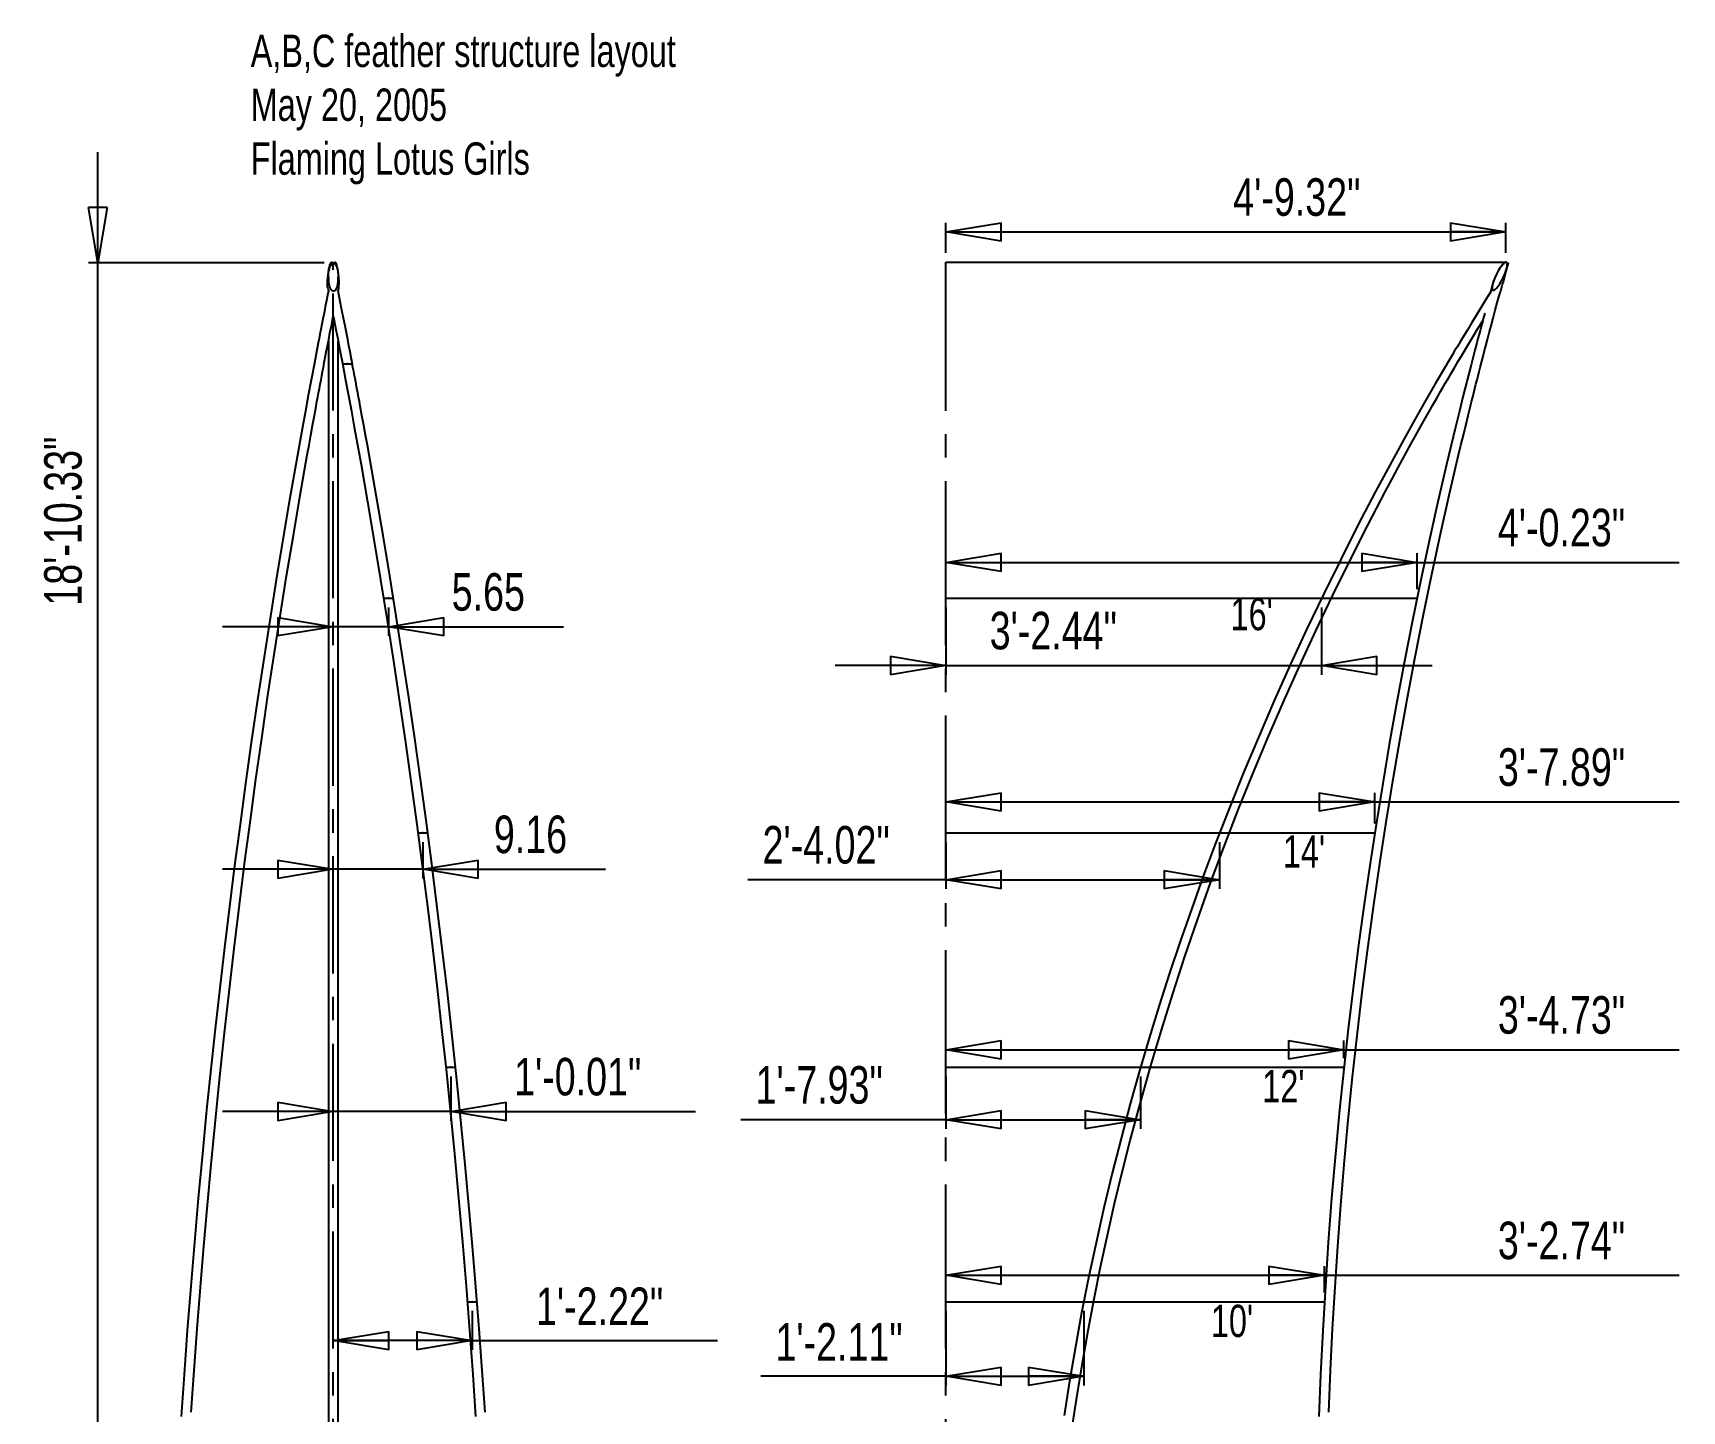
# Model space of a CAD drawing. Extents: x 0.6 to 8.2, y 0 to 10.8.
# Drawn here: x 0.64 to 7.67, y 4.97 to 10.85 of the extents above; entities that cross this region are included whole.
import ezdxf

# ---------------------------------------------------------------- set-up
doc = ezdxf.new("R2010")
doc.units = 0
doc.header["$PDSIZE"] = -1
doc.linetypes.add('CENTERX2', pattern=[0.8, 0.5, -0.1, 0.1, -0.1])
doc.layers.get('0').update_dxf_attribs({"linetype": 'CONTINUOUS'})
doc.layers.get('DEFPOINTS').update_dxf_attribs({"linetype": 'CONTINUOUS'})
doc.styles.add('SLDTEXTSTYLE0', font='txt', dxfattribs={"width": 0.75})
doc.dimstyles.new('SLDDIMSTYLE1', dxfattribs={"dimtxt": 0.16, "dimasz": 0.23622, "dimexe": 0.03937, "dimexo": 0.0625, "dimgap": 0.04, "dimtad": 0, "dimtih": 1, "dimtoh": 1, "dimlfac": 24, "dimzin": 12, "dimtxsty": 'STANDARD', "dimblk1": 'CLOSED', "dimblk2": 'CLOSED', "dimsah": 1, "dimcen": 0.09, "dimclrd": 7, "dimclre": 7, "dimclrt": 7, "dimazin": 3, "dimtfac": 1, "dimtdec": 4, "dimtofl": 0, "dimtmove": 0, "dimatfit": 3, "dimtolj": 1, "dimtzin": 12})

# ---------------------------------------------------------------- blocks, each defined once
blk = doc.blocks.new('_CLOSED')
at = {"color": 0, "linetype": 'BYBLOCK'}
for p, q in [((-1, 0.166667), (0, 0)), ((-1, 0.166667), (-1, -0.166667)), ((0, 0), (-1, -0.166667)), ((0, 0), (-1, 0))]:
    blk.add_line(p, q, dxfattribs=at)
blk = doc.blocks.new('*D12')
at = {"color": 7}
for p, q in [((4.5304, 5.3957), (4.5304, 5.0779)), ((5.1185, 5.3957), (5.1185, 5.0779)), ((4.5304, 5.1173), (3.7411, 5.1173)), ((4.5304, 5.1173), (5.1185, 5.1173))]:
    blk.add_line(p, q, dxfattribs=at)
at = {"layer": 'DEFPOINTS', "color": 7}
for p in [(4.5304, 5.4351), (5.1185, 5.4351)]:
    blk.add_point(p, dxfattribs=at)
at = {"xscale": 0.2362204724, "yscale": 0.2362204724}
for p, rotation in [((4.5304, 5.1173), 180), ((5.1185, 5.1173), 360)]:
    blk.add_blockref('_CLOSED', p, dxfattribs=dict(at, rotation=rotation))
at = {"color": 7, "insert": (3.8036, 5.1838), "char_height": 0.16, "attachment_point": 7, "style": 'SLDTEXTSTYLE0'}
blk.add_mtext('1\'-2.11"', dxfattribs=at)
blk = doc.blocks.new('*D13')
at = {"color": 7}
for p, q in [((4.5304, 5.4744), (4.5304, 5.5873)), ((6.1445, 5.4744), (6.1445, 5.5873)), ((4.5304, 5.548), (6.1445, 5.548)), ((6.1445, 5.548), (7.6578, 5.548))]:
    blk.add_line(p, q, dxfattribs=at)
at = {"layer": 'DEFPOINTS', "color": 7}
for p in [(4.5304, 5.4351), (6.1445, 5.4351)]:
    blk.add_point(p, dxfattribs=at)
at = {"xscale": 0.2362204724, "yscale": 0.2362204724}
for p, rotation in [((4.5304, 5.548), 180), ((6.1445, 5.548), 360)]:
    blk.add_blockref('_CLOSED', p, dxfattribs=dict(at, rotation=rotation))
at = {"color": 7, "insert": (6.8844, 5.6144), "char_height": 0.16, "attachment_point": 7, "style": 'SLDTEXTSTYLE0'}
blk.add_mtext('3\'-2.74"', dxfattribs=at)
blk = doc.blocks.new('*D14')
at = {"color": 7}
for p, q in [((4.5304, 6.3957), (4.5304, 6.1719)), ((5.3607, 6.3957), (5.3607, 6.1719)), ((4.5304, 6.2113), (3.6564, 6.2113)), ((4.5304, 6.2113), (5.3607, 6.2113))]:
    blk.add_line(p, q, dxfattribs=at)
at = {"layer": 'DEFPOINTS', "color": 7}
for p in [(4.5304, 6.4351), (5.3607, 6.4351)]:
    blk.add_point(p, dxfattribs=at)
at = {"xscale": 0.2362204724, "yscale": 0.2362204724}
for p, rotation in [((4.5304, 6.2113), 180), ((5.3607, 6.2113), 360)]:
    blk.add_blockref('_CLOSED', p, dxfattribs=dict(at, rotation=rotation))
at = {"color": 7, "insert": (3.7189, 6.2777), "char_height": 0.16, "attachment_point": 7, "style": 'SLDTEXTSTYLE0'}
blk.add_mtext('1\'-7.93"', dxfattribs=at)
blk = doc.blocks.new('*D15')
at = {"color": 7}
for p, q in [((4.5304, 6.4744), (4.5304, 6.549)), ((6.2276, 6.4744), (6.2276, 6.549)), ((4.5304, 6.5096), (6.2276, 6.5096)), ((6.2276, 6.5096), (7.6578, 6.5096))]:
    blk.add_line(p, q, dxfattribs=at)
at = {"layer": 'DEFPOINTS', "color": 7}
for p in [(4.5304, 6.4351), (6.2276, 6.4351)]:
    blk.add_point(p, dxfattribs=at)
at = {"xscale": 0.2362204724, "yscale": 0.2362204724}
for p, rotation in [((4.5304, 6.5096), 180), ((6.2276, 6.5096), 360)]:
    blk.add_blockref('_CLOSED', p, dxfattribs=dict(at, rotation=rotation))
at = {"color": 7, "insert": (6.8844, 6.5761), "char_height": 0.16, "attachment_point": 7, "style": 'SLDTEXTSTYLE0'}
blk.add_mtext('3\'-4.73"', dxfattribs=at)
blk = doc.blocks.new('*D16')
at = {"color": 7}
for p, q in [((4.5304, 7.3957), (4.5304, 7.1959)), ((5.6978, 7.3957), (5.6978, 7.1959)), ((4.5304, 7.2352), (3.6861, 7.2352)), ((4.5304, 7.2352), (5.6978, 7.2352))]:
    blk.add_line(p, q, dxfattribs=at)
at = {"layer": 'DEFPOINTS', "color": 7}
for p in [(4.5304, 7.4351), (5.6978, 7.4351)]:
    blk.add_point(p, dxfattribs=at)
at = {"xscale": 0.2362204724, "yscale": 0.2362204724}
for p, rotation in [((4.5304, 7.2352), 180), ((5.6978, 7.2352), 360)]:
    blk.add_blockref('_CLOSED', p, dxfattribs=dict(at, rotation=rotation))
at = {"color": 7, "insert": (3.7486, 7.3017), "char_height": 0.16, "attachment_point": 7, "style": 'SLDTEXTSTYLE0'}
blk.add_mtext('2\'-4.02"', dxfattribs=at)
blk = doc.blocks.new('*D17')
at = {"color": 7}
for p, q in [((4.5304, 7.4744), (4.5304, 7.6061)), ((6.3591, 7.4744), (6.3591, 7.6061)), ((4.5304, 7.5667), (6.3591, 7.5667)), ((6.3591, 7.5667), (7.6578, 7.5667))]:
    blk.add_line(p, q, dxfattribs=at)
at = {"layer": 'DEFPOINTS', "color": 7}
for p in [(4.5304, 7.4351), (6.3591, 7.4351)]:
    blk.add_point(p, dxfattribs=at)
at = {"xscale": 0.2362204724, "yscale": 0.2362204724}
for p, rotation in [((4.5304, 7.5667), 180), ((6.3591, 7.5667), 360)]:
    blk.add_blockref('_CLOSED', p, dxfattribs=dict(at, rotation=rotation))
at = {"color": 7, "insert": (6.8844, 7.6332), "char_height": 0.16, "attachment_point": 7, "style": 'SLDTEXTSTYLE0'}
blk.add_mtext('3\'-7.89"', dxfattribs=at)
blk = doc.blocks.new('*D18')
at = {"color": 7}
for p, q in [((4.5304, 8.3957), (4.5304, 8.1093)), ((6.1323, 8.3957), (6.1323, 8.1093)), ((4.5304, 8.1487), (4.058, 8.1487)), ((4.5304, 8.1487), (6.1323, 8.1487)), ((6.1323, 8.1487), (6.6047, 8.1487))]:
    blk.add_line(p, q, dxfattribs=at)
at = {"layer": 'DEFPOINTS', "color": 7}
for p in [(4.5304, 8.4351), (6.1323, 8.4351)]:
    blk.add_point(p, dxfattribs=at)
at = {"xscale": 0.2362204724, "yscale": 0.2362204724}
for p, rotation in [((4.5304, 8.1487), 360), ((6.1323, 8.1487), 180)]:
    blk.add_blockref('_CLOSED', p, dxfattribs=dict(at, rotation=rotation))
at = {"color": 7, "insert": (4.7171, 8.2152), "char_height": 0.16, "attachment_point": 7, "style": 'SLDTEXTSTYLE0'}
blk.add_mtext('3\'-2.44"', dxfattribs=at)
blk = doc.blocks.new('*D19')
at = {"color": 7}
for p, q in [((4.5304, 8.4744), (4.5304, 8.6277)), ((4.5304, 8.5883), (6.5399, 8.5883)), ((6.5399, 8.4744), (6.5399, 8.6277)), ((6.5399, 8.5883), (7.6578, 8.5883))]:
    blk.add_line(p, q, dxfattribs=at)
at = {"layer": 'DEFPOINTS', "color": 7}
for p in [(4.5304, 8.4351), (6.5399, 8.4351)]:
    blk.add_point(p, dxfattribs=at)
at = {"xscale": 0.2362204724, "yscale": 0.2362204724}
for p, rotation in [((4.5304, 8.5883), 180), ((6.5399, 8.5883), 360)]:
    blk.add_blockref('_CLOSED', p, dxfattribs=dict(at, rotation=rotation))
at = {"color": 7, "insert": (6.8844, 8.6548), "char_height": 0.16, "attachment_point": 7, "style": 'SLDTEXTSTYLE0'}
blk.add_mtext('4\'-0.23"', dxfattribs=at)
blk = doc.blocks.new('*D20')
at = {"color": 7}
for p, q in [((4.5304, 9.908), (4.5304, 10.0371)), ((4.5304, 9.9978), (6.9187, 9.9978)), ((6.9187, 9.908), (6.9187, 10.0371))]:
    blk.add_line(p, q, dxfattribs=at)
at = {"layer": 'DEFPOINTS', "color": 7}
for p in [(4.5304, 9.8686), (6.9187, 9.8686)]:
    blk.add_point(p, dxfattribs=at)
at = {"xscale": 0.2362204724, "yscale": 0.2362204724}
for p, rotation in [((4.5304, 9.9978), 180), ((6.9187, 9.9978), 360)]:
    blk.add_blockref('_CLOSED', p, dxfattribs=dict(at, rotation=rotation))
at = {"color": 7, "insert": (5.7558, 10.0642), "char_height": 0.16, "attachment_point": 7, "style": 'SLDTEXTSTYLE0'}
blk.add_mtext('4\'-9.32"', dxfattribs=at)
blk = doc.blocks.new('*D21')
at = {"color": 7}
for p, q in [((0.9138, 9.8658), (0.9138, 10.3382)), ((1.8787, 9.8658), (0.8744, 9.8658)), ((0.9138, 0.4354), (0.9138, 9.8658)), ((1.8787, 0.4354), (0.8744, 0.4354)), ((0.9138, 0.4354), (0.9138, -0.037))]:
    blk.add_line(p, q, dxfattribs=at)
at = {"layer": 'DEFPOINTS', "color": 7}
for p in [(1.9181, 9.8658), (1.9181, 0.4354)]:
    blk.add_point(p, dxfattribs=at)
at = {"xscale": 0.2362204724, "yscale": 0.2362204724}
for p, rotation in [((0.9138, 9.8658), 270), ((0.9138, 0.4354), 90)]:
    blk.add_blockref('_CLOSED', p, dxfattribs=dict(at, rotation=rotation))
at = {"color": 7, "insert": (0.8473, 8.4036), "char_height": 0.16, "attachment_point": 7, "rotation": 90, "style": 'SLDTEXTSTYLE0'}
blk.add_mtext('18\'-10.33"', dxfattribs=at)
blk = doc.blocks.new('*D27')
at = {"color": 7}
for p, q in [((2.5105, 5.3957), (2.5105, 5.2298)), ((2.5105, 5.2692), (1.9181, 5.2692)), ((2.5105, 5.2692), (3.5558, 5.2692))]:
    blk.add_line(p, q, dxfattribs=at)
at = {"layer": 'DEFPOINTS', "color": 7}
for p in [(1.9181, 9.8658), (2.5105, 5.4351)]:
    blk.add_point(p, dxfattribs=at)
at = {"xscale": 0.2362204724, "yscale": 0.2362204724}
for p, rotation in [((1.9181, 5.2692), 180), ((2.5105, 5.2692), 360)]:
    blk.add_blockref('_CLOSED', p, dxfattribs=dict(at, rotation=rotation))
at = {"color": 7, "insert": (2.7824, 5.3357), "char_height": 0.16, "attachment_point": 7, "style": 'SLDTEXTSTYLE0'}
blk.add_mtext('1\'-2.22"', dxfattribs=at)
blk = doc.blocks.new('*D28')
at = {"color": 7}
for p, q in [((2.4186, 6.3957), (2.4186, 6.2071)), ((1.9181, 6.2464), (1.4456, 6.2464)), ((2.4186, 6.2464), (1.9181, 6.2464)), ((2.4186, 6.2464), (3.4624, 6.2464))]:
    blk.add_line(p, q, dxfattribs=at)
at = {"layer": 'DEFPOINTS', "color": 7}
for p in [(1.9181, 9.8658), (2.4186, 6.4351)]:
    blk.add_point(p, dxfattribs=at)
at = {"xscale": 0.2362204724, "yscale": 0.2362204724}
for p, rotation in [((1.9181, 6.2464), 360), ((2.4186, 6.2464), 180)]:
    blk.add_blockref('_CLOSED', p, dxfattribs=dict(at, rotation=rotation))
at = {"color": 7, "insert": (2.689, 6.3129), "char_height": 0.16, "attachment_point": 7, "style": 'SLDTEXTSTYLE0'}
blk.add_mtext('1\'-0.01"', dxfattribs=at)
blk = doc.blocks.new('*D29')
at = {"color": 7}
for p, q in [((2.2999, 7.3957), (2.2999, 7.2404)), ((1.9181, 7.2797), (1.4456, 7.2797)), ((2.2999, 7.2797), (1.9181, 7.2797)), ((2.2999, 7.2797), (3.079, 7.2797))]:
    blk.add_line(p, q, dxfattribs=at)
at = {"layer": 'DEFPOINTS', "color": 7}
for p in [(1.9181, 9.8658), (2.2999, 7.4351)]:
    blk.add_point(p, dxfattribs=at)
at = {"xscale": 0.2362204724, "yscale": 0.2362204724}
for p, rotation in [((1.9181, 7.2797), 360), ((2.2999, 7.2797), 180)]:
    blk.add_blockref('_CLOSED', p, dxfattribs=dict(at, rotation=rotation))
at = {"color": 7, "insert": (2.6028, 7.3462), "char_height": 0.16, "attachment_point": 7, "style": 'SLDTEXTSTYLE0'}
blk.add_mtext('9.16', dxfattribs=at)
blk = doc.blocks.new('*D30')
at = {"color": 7}
for p, q in [((2.1535, 8.3957), (2.1535, 8.2744)), ((1.9181, 8.3138), (1.4456, 8.3138)), ((2.1535, 8.3138), (1.9181, 8.3138)), ((2.1535, 8.3138), (2.8991, 8.3138))]:
    blk.add_line(p, q, dxfattribs=at)
at = {"layer": 'DEFPOINTS', "color": 7}
for p in [(1.9181, 9.8658), (2.1535, 8.4351)]:
    blk.add_point(p, dxfattribs=at)
at = {"xscale": 0.2362204724, "yscale": 0.2362204724}
for p, rotation in [((1.9181, 8.3138), 360), ((2.1535, 8.3138), 180)]:
    blk.add_blockref('_CLOSED', p, dxfattribs=dict(at, rotation=rotation))
at = {"color": 7, "insert": (2.4229, 8.3802), "char_height": 0.16, "attachment_point": 7, "style": 'SLDTEXTSTYLE0'}
blk.add_mtext('5.65', dxfattribs=at)

msp = doc.modelspace()

# ---------------------------------------------------------------- linework, layer by layer
at = {"color": 7, "linetype": 'CENTERX2'}
for p, q in [((1.91807, 0.4354), (1.91807, 9.86581)), ((4.53044, 9.43505), (4.53044, 9.8686)), ((4.53044, 8.43505), (4.53044, 9.43505)), ((4.53044, 7.43505), (4.53044, 8.43505)), ((4.53044, 6.43505), (4.53044, 7.43505)), ((4.53044, 5.43505), (4.53044, 6.43505)), ((4.53044, 4.43505), (4.53044, 5.43505))]:
    msp.add_line(p, q, dxfattribs=at)
at = {"color": 7, "linetype": 'CONTINUOUS'}
for p, q in [((4.53044, 9.8686), (6.91869, 9.8686)), ((6.92994, 9.86574), (6.92443, 9.85684)), ((1.89724, 9.80479), (1.89724, 9.79029)), ((1.93891, 9.79037), (1.93891, 9.80479)), ((6.91965, 9.83344), (6.92128, 9.83929)), ((1.89483, 9.75722), (1.89726, 9.74502)), ((1.89724, 9.7456), (1.89724, 9.7449)), ((1.93887, 9.74496), (1.94132, 9.75722)), ((1.93891, 9.74497), (1.93891, 9.74569)), ((6.89393, 9.74022), (6.89628, 9.74403)), ((1.89724, 9.53247), (1.89724, 0.43505)), ((1.93891, 0.43505), (1.93891, 9.53247)), ((1.95754, 9.43505), (1.9992, 9.43505)), ((2.13262, 8.43505), (2.17428, 8.43505)), ((4.53044, 8.43505), (6.13231, 8.43505)), ((4.53044, 8.43505), (6.5399, 8.43505)), ((2.27903, 7.43505), (2.3207, 7.43505)), ((4.53044, 7.43505), (5.69784, 7.43505)), ((4.53044, 7.43505), (6.35912, 7.43505)), ((2.39778, 6.43505), (2.43944, 6.43505)), ((4.53044, 6.43505), (5.36068, 6.43505)), ((4.53044, 6.43505), (6.22764, 6.43505)), ((2.48963, 5.43505), (2.5313, 5.43505)), ((4.53044, 5.43505), (5.1185, 5.43505)), ((4.53044, 5.43505), (6.14455, 5.43505))]:
    msp.add_line(p, q, dxfattribs=at)
at = {"color": 7, "linetype": 'CONTINUOUS', "flags": 128}
for points in [[(1.91807, 9.74403), (1.91555, 9.74448), (1.91274, 9.74605), (1.90903, 9.75004), (1.90532, 9.75667), (1.90269, 9.76379), (1.89999, 9.77454), (1.89832, 9.78549), (1.89743, 9.79648), (1.89726, 9.8075), (1.89772, 9.81867), (1.89894, 9.82982), (1.90116, 9.84077), (1.90463, 9.85137), (1.90684, 9.85618), (1.90971, 9.86066), (1.91149, 9.86268), (1.91359, 9.86437), (1.91597, 9.8655), (1.91862, 9.86579), (1.92092, 9.86523), (1.92378, 9.86347), (1.92588, 9.86135), (1.92765, 9.85896), (1.93159, 9.85127), (1.93429, 9.84306), (1.93689, 9.831), (1.93835, 9.81876), (1.9389, 9.80649), (1.93859, 9.79421), (1.93666, 9.7773), (1.93399, 9.76556), (1.93202, 9.75962), (1.92946, 9.75389), (1.92672, 9.7495), (1.92303, 9.74577), (1.92054, 9.74446), (1.91807, 9.74403)], [(1.89927, 9.83891), (1.90116, 9.84741), (1.90357, 9.85592), (1.90508, 9.86018), (1.90692, 9.86423), (1.90842, 9.86662), (1.90964, 9.86792), (1.91087, 9.86856), (1.91186, 9.86852), (1.91322, 9.86745), (1.91422, 9.86571), (1.91454, 9.86482)], [(1.93688, 9.83891), (1.93499, 9.84741), (1.93257, 9.85592), (1.93106, 9.86018), (1.92922, 9.86423), (1.92772, 9.86662), (1.9265, 9.86792), (1.92527, 9.86856), (1.92428, 9.86852), (1.92292, 9.86745), (1.92192, 9.86571), (1.9216, 9.86481)], [(6.92116, 9.83891), (6.92323, 9.84741), (6.92441, 9.85592), (6.92448, 9.86018), (6.92385, 9.86423), (6.92276, 9.86662), (6.92147, 9.86792), (6.91974, 9.86856), (6.918, 9.86852), (6.91497, 9.86745), (6.91213, 9.86571), (6.90948, 9.86358), (6.90408, 9.85824), (6.89918, 9.85232), (6.89465, 9.84609), (6.88575, 9.83217), (6.87788, 9.8176), (6.87108, 9.80255), (6.8654, 9.78719), (6.86212, 9.77609), (6.85998, 9.76489), (6.85957, 9.75922), (6.86017, 9.75381), (6.86109, 9.75143), (6.86237, 9.74989), (6.86385, 9.74915), (6.86555, 9.74901), (6.86818, 9.74971), (6.87271, 9.7525), (6.87895, 9.75834), (6.88449, 9.76501), (6.89274, 9.77668), (6.90012, 9.78898), (6.9067, 9.80174), (6.91257, 9.81475), (6.91726, 9.82673), (6.92116, 9.83891)], [(6.92443, 9.85684), (6.92448, 9.86018), (6.92385, 9.86423), (6.92276, 9.86662), (6.92147, 9.86792), (6.91974, 9.86856), (6.918, 9.86852), (6.91497, 9.86745), (6.91213, 9.86571), (6.90948, 9.86358), (6.90408, 9.85824), (6.89918, 9.85232), (6.89465, 9.84609), (6.88575, 9.83217), (6.87788, 9.8176), (6.87108, 9.80255), (6.8654, 9.78719), (6.86303, 9.77918)], [(6.89628, 9.74403), (6.8964, 9.74448), (6.89683, 9.74605), (6.89793, 9.75004), (6.89974, 9.75667), (6.9017, 9.76379), (6.90465, 9.77454), (6.90767, 9.78549), (6.9107, 9.79648), (6.91375, 9.8075), (6.91684, 9.81867), (6.91994, 9.82982), (6.92299, 9.84077), (6.92595, 9.85137), (6.92729, 9.85618), (6.92854, 9.86066), (6.92911, 9.86268), (6.92958, 9.86437), (6.9299, 9.8655), (6.92996, 9.86573)], [(1.89489, 9.75723), (1.89461, 9.75834), (1.89379, 9.76501), (1.89322, 9.77668), (1.89338, 9.78898), (1.89417, 9.80174), (1.89548, 9.81475), (1.8971, 9.82673), (1.89927, 9.83891)], [(1.94125, 9.75724), (1.94154, 9.75834), (1.94235, 9.76501), (1.94293, 9.77668), (1.94277, 9.78898), (1.94197, 9.80174), (1.94066, 9.81475), (1.93904, 9.82673), (1.93688, 9.83891)], [(6.86296, 9.77919), (6.85976, 9.76755), (6.85227, 9.74022)], [(6.86296, 9.77919), (6.85976, 9.76755), (6.85227, 9.74022)], [(1.89736, 9.74573), (1.89531, 9.73545), (1.88925, 9.70491), (1.88384, 9.67754), (1.87873, 9.65155), (1.87391, 9.62696), (1.86938, 9.60376), (1.86514, 9.58195), (1.86119, 9.56154), (1.85751, 9.54253), (1.85412, 9.52491), (1.851, 9.50868), (1.84797, 9.49292), (1.83603, 9.43024), (1.8238, 9.36543), (1.81147, 9.29939), (1.79912, 9.23256), (1.78689, 9.16565), (1.75825, 9.00605), (1.73028, 8.84604), (1.703, 8.68563), (1.67452, 8.51335), (1.64683, 8.34063), (1.61993, 8.16751), (1.59381, 7.99399), (1.5685, 7.82008), (1.54397, 7.64582), (1.52025, 7.47119), (1.49733, 7.29624), (1.47521, 7.12096), (1.45389, 6.94538), (1.43375, 6.77265), (1.41438, 6.59965), (1.39579, 6.42641), (1.37799, 6.25293), (1.35964, 6.06535), (1.34221, 5.87753), (1.3257, 5.68949), (1.31011, 5.50125), (1.29543, 5.31284), (1.28168, 5.12426), (1.26955, 4.94634)], [(2.56539, 4.96456), (2.55318, 5.14248), (2.54015, 5.32026), (2.52631, 5.49791), (2.51191, 5.67223), (2.49673, 5.84638), (2.48076, 6.02035), (2.46401, 6.19412), (2.44504, 6.38153), (2.42515, 6.56867), (2.40435, 6.75552), (2.38264, 6.94207), (2.36003, 7.12829), (2.33651, 7.31417), (2.3135, 7.48909), (2.2897, 7.66368), (2.26509, 7.83791), (2.23969, 8.01177), (2.2135, 8.18525), (2.18652, 8.35834), (2.15874, 8.53101), (2.13019, 8.70325), (2.10085, 8.87505), (2.07072, 9.0464), (2.06318, 9.08855), (2.0556, 9.13067), (2.04796, 9.17276), (2.04037, 9.21434), (2.03295, 9.25467), (2.02938, 9.27402), (2.02585, 9.29307), (2.02237, 9.31181), (2.01893, 9.33025), (2.01554, 9.34839), (2.01219, 9.36623), (2.0089, 9.38377), (2.00548, 9.40192), (2.00204, 9.42011), (1.99824, 9.44015), (1.99407, 9.46205), (1.98953, 9.4858), (1.98463, 9.5114), (1.97944, 9.53834), (1.97389, 9.56705), (1.96797, 9.59754), (1.96168, 9.62981), (1.95486, 9.66455), (1.94764, 9.70113), (1.94002, 9.73954), (1.9388, 9.74568)], [(6.85227, 9.74022), (6.83338, 9.70956), (6.81137, 9.6737), (6.7917, 9.64157), (6.77308, 9.61104), (6.75552, 9.58214), (6.73901, 9.55485), (6.72353, 9.52919), (6.71143, 9.50905), (6.70005, 9.49004), (6.68937, 9.47217), (6.67941, 9.45543), (6.6701, 9.43974), (6.66092, 9.42423), (6.61746, 9.3501), (6.57312, 9.27321), (6.52856, 9.19462), (6.4841, 9.11485), (6.4402, 9.03476), (6.36316, 8.891), (6.28776, 8.74638), (6.21397, 8.60093), (6.14182, 8.45467), (6.06997, 8.30457), (5.99996, 8.1536), (5.93185, 8.00175), (5.86569, 7.84905), (5.80149, 7.69551), (5.73927, 7.54116), (5.67906, 7.38601), (5.62805, 7.24962), (5.57864, 7.11264), (5.53083, 6.97509), (5.48467, 6.83699), (5.44016, 6.69834), (5.39732, 6.55916), (5.35619, 6.41947), (5.31676, 6.27929), (5.27733, 6.13193), (5.23981, 5.98406), (5.20425, 5.83572), (5.17064, 5.68691), (5.13903, 5.53767), (5.10941, 5.38801), (5.08257, 5.2422), (5.05764, 5.09604), (5.03466, 4.94956)], [(6.16369, 4.96456), (6.17097, 5.14248), (6.17975, 5.32026), (6.19003, 5.49791), (6.20158, 5.67223), (6.21458, 5.84638), (6.22902, 6.02035), (6.24489, 6.19412), (6.26364, 6.38153), (6.28406, 6.56867), (6.30614, 6.75552), (6.32987, 6.94207), (6.35526, 7.12829), (6.38229, 7.31417), (6.40928, 7.48909), (6.43772, 7.66368), (6.46762, 7.83791), (6.49895, 8.01177), (6.53172, 8.18525), (6.56592, 8.35834), (6.60155, 8.53101), (6.63859, 8.70325), (6.67705, 8.87505), (6.71691, 9.0464), (6.72695, 9.08855), (6.73707, 9.13067), (6.74728, 9.17276), (6.75746, 9.21434), (6.76741, 9.25467), (6.77222, 9.27402), (6.77696, 9.29307), (6.78166, 9.31181), (6.78629, 9.33025), (6.79087, 9.34839), (6.79539, 9.36623), (6.79984, 9.38377), (6.80447, 9.40192), (6.80913, 9.42011), (6.81428, 9.44015), (6.81994, 9.46205), (6.8261, 9.4858), (6.83277, 9.5114), (6.83983, 9.53834), (6.84739, 9.56705), (6.85547, 9.59754), (6.86407, 9.62981), (6.8734, 9.66455), (6.88329, 9.70113), (6.89375, 9.73954), (6.89393, 9.74022)], [(6.16369, 4.96456), (6.17097, 5.14248), (6.17975, 5.32026), (6.19003, 5.49791), (6.20158, 5.67223), (6.21458, 5.84638), (6.22902, 6.02035), (6.24489, 6.19412), (6.26364, 6.38153), (6.28406, 6.56867), (6.30614, 6.75552), (6.32987, 6.94207), (6.35526, 7.12829), (6.38229, 7.31417), (6.40928, 7.48909), (6.43772, 7.66368), (6.46762, 7.83791), (6.49895, 8.01177), (6.53172, 8.18525), (6.56592, 8.35834), (6.60155, 8.53101), (6.63859, 8.70325), (6.67705, 8.87505), (6.71691, 9.0464), (6.72695, 9.08855), (6.73707, 9.13067), (6.74728, 9.17276), (6.75746, 9.21434), (6.76741, 9.25467), (6.77222, 9.27402), (6.77696, 9.29307), (6.78166, 9.31181), (6.78629, 9.33025), (6.79087, 9.34839), (6.79539, 9.36623), (6.79984, 9.38377), (6.80447, 9.40192), (6.80913, 9.42011), (6.81428, 9.44015), (6.81994, 9.46205), (6.8261, 9.4858), (6.83277, 9.5114), (6.83983, 9.53834), (6.84739, 9.56705), (6.85547, 9.59754), (6.86407, 9.62981), (6.8734, 9.66455), (6.88329, 9.70113), (6.89375, 9.73954), (6.89393, 9.74022)], [(1.31242, 4.96456), (1.32463, 5.14248), (1.33766, 5.32026), (1.35151, 5.49791), (1.3659, 5.67223), (1.38108, 5.84638), (1.39705, 6.02035), (1.4138, 6.19412), (1.43278, 6.38153), (1.45266, 6.56867), (1.47346, 6.75552), (1.49517, 6.94207), (1.51778, 7.12829), (1.5413, 7.31417), (1.56431, 7.48909), (1.58812, 7.66368), (1.61272, 7.83791), (1.63812, 8.01177), (1.66431, 8.18525), (1.69129, 8.35834), (1.71907, 8.53101), (1.74763, 8.70325), (1.77697, 8.87505), (1.80709, 9.0464), (1.81463, 9.08855), (1.82222, 9.13067), (1.82985, 9.17276), (1.83744, 9.21434), (1.84486, 9.25467), (1.84843, 9.27402), (1.85196, 9.29307), (1.85544, 9.31181), (1.85888, 9.33025), (1.86227, 9.34839), (1.86562, 9.36623), (1.86891, 9.38377), (1.87234, 9.40192), (1.87577, 9.42011), (1.87958, 9.44015), (1.88374, 9.46205), (1.88828, 9.4858), (1.89318, 9.5114), (1.89837, 9.53834), (1.90392, 9.56705), (1.90984, 9.59754), (1.91614, 9.62981), (1.91807, 9.63968)], [(1.91807, 9.63968), (1.92056, 9.62696), (1.92509, 9.60376), (1.92934, 9.58195), (1.93329, 9.56154), (1.93697, 9.54253), (1.94036, 9.52491), (1.94348, 9.50868), (1.94651, 9.49292), (1.95845, 9.43024), (1.97068, 9.36543), (1.98301, 9.29939), (1.99536, 9.23256), (2.00759, 9.16565), (2.03623, 9.00605), (2.06419, 8.84604), (2.09148, 8.68563), (2.11996, 8.51335), (2.14765, 8.34063), (2.17455, 8.16751), (2.20066, 7.99399), (2.22598, 7.82008), (2.2505, 7.64582), (2.27423, 7.47119), (2.29715, 7.29624), (2.31927, 7.12096), (2.34058, 6.94538), (2.36073, 6.77265), (2.3801, 6.59965), (2.39869, 6.42641), (2.41649, 6.25293), (2.43483, 6.06535), (2.45226, 5.87753), (2.46878, 5.68949), (2.48437, 5.50125), (2.49905, 5.31284), (2.5128, 5.12426), (2.52493, 4.94634)], [(6.82825, 9.6516), (6.82824, 9.65155), (6.82165, 9.62696), (6.81546, 9.60376), (6.80967, 9.58195), (6.80427, 9.56154), (6.79926, 9.54253), (6.79464, 9.52491), (6.79039, 9.50868), (6.78628, 9.49292), (6.77007, 9.43024), (6.75352, 9.36543), (6.73688, 9.29939), (6.72028, 9.23256), (6.70388, 9.16565), (6.66572, 9.00605), (6.62878, 8.84604), (6.59307, 8.68563), (6.55617, 8.51335), (6.52069, 8.34063), (6.48663, 8.16751), (6.45401, 7.99399), (6.42282, 7.82008), (6.39308, 7.64582), (6.36478, 7.47119), (6.33794, 7.29624), (6.31256, 7.12096), (6.28864, 6.94538), (6.26658, 6.77265), (6.24594, 6.59965), (6.22672, 6.42641), (6.20893, 6.25293), (6.19132, 6.06535), (6.17539, 5.87753), (6.16114, 5.68949), (6.14857, 5.50125), (6.13768, 5.31284), (6.12848, 5.12426), (6.12136, 4.94634)], [(5.06495, 4.87192), (5.08695, 5.01887), (5.11091, 5.16552), (5.13681, 5.31184), (5.16266, 5.44779), (5.19016, 5.58341), (5.21931, 5.71869), (5.25009, 5.85361), (5.28249, 5.98814), (5.31648, 6.12228), (5.35858, 6.27984), (5.40286, 6.43681), (5.44928, 6.59315), (5.49783, 6.74885), (5.54953, 6.90704), (5.60337, 7.06451), (5.65933, 7.22124), (5.71738, 7.37721), (5.77747, 7.5324), (5.83958, 7.6868), (5.90367, 7.84038), (5.96973, 7.99313), (6.03772, 8.14503), (6.10762, 8.29605), (6.17938, 8.4462), (6.25292, 8.59549), (6.32817, 8.74392), (6.40509, 8.89151), (6.43202, 8.94222), (6.45916, 8.99281), (6.48651, 9.04329), (6.51376, 9.09307), (6.54042, 9.14129), (6.56904, 9.19249), (6.59689, 9.2418), (6.60548, 9.25691), (6.61399, 9.27183), (6.62243, 9.28656), (6.6308, 9.30113), (6.63968, 9.31654), (6.64999, 9.33436), (6.66122, 9.35369), (6.67338, 9.37453), (6.68647, 9.39687), (6.70051, 9.42071), (6.71551, 9.44604), (6.73052, 9.4713), (6.74639, 9.49787), (6.76313, 9.52576), (6.78074, 9.55496), (6.79921, 9.58548), (6.81946, 9.61878)], [(6.81946, 9.61878), (6.81546, 9.60376), (6.80967, 9.58195), (6.80427, 9.56154), (6.79926, 9.54253), (6.79464, 9.52491), (6.79039, 9.50868), (6.78628, 9.49292), (6.77007, 9.43024), (6.75352, 9.36543), (6.73688, 9.29939), (6.72028, 9.23256), (6.70388, 9.16565), (6.66572, 9.00605), (6.62878, 8.84604), (6.59307, 8.68563), (6.55617, 8.51335), (6.52069, 8.34063), (6.48663, 8.16751), (6.45401, 7.99399), (6.42282, 7.82008), (6.39308, 7.64582), (6.36478, 7.47119), (6.33794, 7.29624), (6.31256, 7.12096), (6.28864, 6.94538), (6.26658, 6.77265), (6.24594, 6.59965), (6.22672, 6.42641), (6.20893, 6.25293), (6.19132, 6.06535), (6.17539, 5.87753), (6.16114, 5.68949), (6.14857, 5.50125), (6.13768, 5.31284), (6.12848, 5.12426), (6.12136, 4.94634)]]:
    msp.add_lwpolyline(points, dxfattribs=at)
at = {"color": 7}
for p in [(1.97837, 9.43505), (2.15345, 8.43505), (2.29987, 7.43505), (2.41861, 6.43505), (2.51047, 5.43505)]:
    msp.add_point(p, dxfattribs=at)

# ---------------------------------------------------------------- texts
at = {"color": 7, "attachment_point": 1, "style": 'SLDTEXTSTYLE0'}
for s, insert, char_height in [('A,B,C feather structure layout\\PMay 20, 2005\\PFlaming Lotus Girls', (1.56581, 10.83882), 0.1377953), ("16'", (5.74447, 8.43699), 0.137795), ("14'", (5.96737, 7.4248), 0.137795), ("12'", (5.87968, 6.42357), 0.137795), ("10'", (5.66043, 5.42234), 0.137795)]:
    msp.add_mtext(s, dxfattribs=dict(at, insert=insert, char_height=char_height))

# ---------------------------------------------------------------- dimensions: what is measured, and where the dimension line sits
at = {"color": 7}
for base, p1, p2, angle, picture, middle in [((0.9138, 9.86581), (1.91807, 0.4354), (1.91807, 9.86581), 270, '*D21', (0.9138, 8.87687)), ((6.91869, 9.99776), (4.53044, 9.8686), (6.91869, 9.8686), 180, '*D20', (6.11123, 9.99776)), ((5.69784, 7.23523), (4.53044, 7.43505), (5.69784, 7.43505), 180, '*D16', (4.10379, 7.23523))]:
    dim = msp.add_linear_dim(base=base, p1=p1, p2=p2, angle=angle, dimstyle='SLDDIMSTYLE1', dxfattribs=at)
    dim.commit()
    dim.dimension.update_dxf_attribs({"geometry": picture, "text_midpoint": middle, "dimtype": 160})
for base, p1, p2, picture, middle in [((1.91807, 6.24645), (2.41861, 6.43505), (1.91807, 9.86581), '*D28', (3.04446, 6.24645)), ((1.91807, 7.27973), (2.29987, 7.43505), (1.91807, 9.86581), '*D29', (2.80962, 7.27973)), ((1.91807, 8.31377), (2.15345, 8.43505), (1.91807, 9.86581), '*D30', (2.62979, 8.31377)), ((1.91807, 5.26922), (2.51047, 5.43505), (1.91807, 9.86581), '*D27', (3.13783, 5.26922)), ((6.5399, 8.58835), (4.53044, 8.43505), (6.5399, 8.43505), '*D19', (7.23988, 8.58835)), ((6.13231, 8.14871), (4.53044, 8.43505), (6.13231, 8.43505), '*D18', (5.07252, 8.14871)), ((6.35912, 7.56673), (4.53044, 7.43505), (6.35912, 7.43505), '*D17', (7.23988, 7.56673)), ((6.22764, 6.50961), (4.53044, 6.43505), (6.22764, 6.43505), '*D15', (7.23988, 6.50961)), ((5.36068, 6.21125), (4.53044, 6.43505), (5.36068, 6.43505), '*D14', (4.07433, 6.21125)), ((6.14455, 5.54797), (4.53044, 5.43505), (6.14455, 5.43505), '*D13', (7.23988, 5.54797)), ((5.1185, 5.11729), (4.53044, 5.43505), (5.1185, 5.43505), '*D12', (4.15904, 5.11729))]:
    dim = msp.add_linear_dim(base=base, p1=p1, p2=p2, dimstyle='SLDDIMSTYLE1', dxfattribs=at)
    dim.commit()
    dim.dimension.update_dxf_attribs({"geometry": picture, "text_midpoint": middle, "dimtype": 160})

doc.saveas('drawing.dxf')
